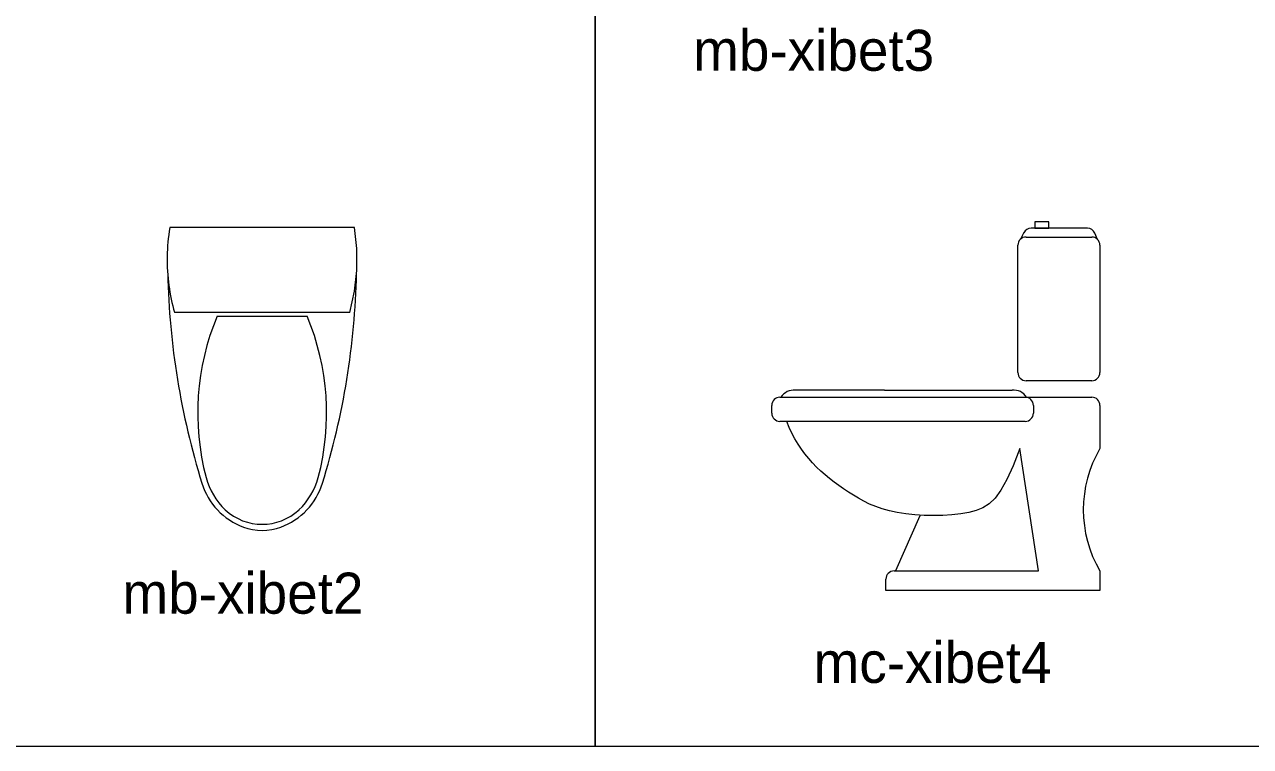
# Model space of a CAD drawing. Header units: inches. Extents: x 242965 to 445791, y 236206 to 423703.
# Drawn here: x 295978 to 298963, y 360824 to 362583 of the extents above; entities that cross this region are included whole.
import ezdxf

# ---------------------------------------------------------------- set-up
doc = ezdxf.new("R2010")
doc.units = ezdxf.units.IN
doc.header["$MEASUREMENT"] = 0
doc.layers.add('2', color=181, linetype='Continuous', lineweight=20)
doc.layers.add('9', color=251, linetype='Continuous', lineweight=13)

# ---------------------------------------------------------------- blocks, each defined once
blk = doc.blocks.new('mc-xibet4')
for p, q in [((-158.9, 898.2), (-158.9, 882.9)), ((-124.7, 898.2), (-158.9, 898.2)), ((-124.7, 882.9), (-124.7, 898.2)), ((-185.5, 871.9), (-193.3, 856.3)), ((-30.7, 882.9), (-167.6, 882.9)), ((-158.9, 882.9), (-124.7, 882.9)), ((-5.7, 855.4), (-12.3, 870.7)), ((-200, 531.3), (-200, 841.3)), ((-180, 861.3), (-20, 861.3)), ((0, 841.3), (0, 531.3)), ((-20, 511.3), (-180, 511.3)), ((-524.3, 488.3), (-741.1, 488.3)), ((-524.3, 488.3), (-213.7, 488.3)), ((-799.3, 432.3), (-799.3, 451.1)), ((-779.3, 471.1), (-182.1, 471.1)), ((-182.1, 471.1), (-20, 471.1)), ((-162.1, 451.1), (-162.1, 432.3)), ((0, 451.1), (0, 346.1)), ((-182.1, 412.3), (-779.3, 412.3)), ((-756.6, 397.4), (-762.4, 412.3)), ((-750.1, 383.2), (-756.6, 397.4)), ((-743, 369.7), (-750.1, 383.2)), ((-735.3, 356.8), (-743, 369.7)), ((-727.1, 344.5), (-735.3, 356.8)), ((-718.4, 332.8), (-727.1, 344.5)), ((-709.3, 321.6), (-718.4, 332.8)), ((-195.2, 346), (-211.5, 303.8)), ((-150, 47.9), (-195.2, 346)), ((-699.8, 310.9), (-709.3, 321.6)), ((-690, 300.8), (-699.8, 310.9)), ((-679.8, 291.1), (-690, 300.8)), ((-211.5, 303.8), (-226.8, 270.3)), ((-669.3, 281.8), (-679.8, 291.1)), ((-658.5, 272.9), (-669.3, 281.8)), ((-647.5, 264.3), (-658.5, 272.9)), ((-226.8, 270.3), (-241.3, 244.5)), ((-636.1, 256), (-647.5, 264.3)), ((-624.5, 248), (-636.1, 256)), ((-612.7, 240.1), (-624.5, 248)), ((-600.5, 232.3), (-612.7, 240.1)), ((-241.3, 244.5), (-255.6, 225.1)), ((-588, 224.8), (-600.5, 232.3)), ((-574.9, 217.6), (-588, 224.8)), ((-560.9, 210.9), (-574.9, 217.6)), ((-546, 204.7), (-560.9, 210.9)), ((-270.2, 211.1), (-285.4, 201.5)), ((-255.6, 225.1), (-270.2, 211.1)), ((-530, 199), (-546, 204.7)), ((-512.5, 194.2), (-530, 199)), ((-493.6, 190.1), (-512.5, 194.2)), ((-438.8, 182.5), (-497.5, 47.9)), ((-473, 186.9), (-493.6, 190.1)), ((-451.1, 184.6), (-473, 186.9)), ((-428.5, 183.3), (-451.1, 184.6)), ((-405.5, 182.8), (-428.5, 183.3)), ((-382.7, 183.3), (-405.5, 182.8)), ((-360.4, 184.8), (-382.7, 183.3)), ((-339.2, 187.2), (-360.4, 184.8)), ((-319.5, 190.5), (-339.2, 187.2)), ((-301.7, 194.9), (-319.5, 190.5)), ((-285.4, 201.5), (-301.7, 194.9)), ((-501.3, 47.9), (-150, 47.9)), ((0, 47.9), (0, 0)), ((-521.3, 0), (-521.3, 27.9)), ((0, 0), (-521.3, 0))]:
    blk.add_line(p, q)
for centre, radius, start, end in [((-167.6, 862.9), 20, 90, 153.3845), ((-30.7, 862.9), 20, 23.0312, 90), ((-180, 841.3), 20, 90, 180), ((-20, 841.3), 20, 0, 90), ((-180, 531.3), 20, 180, 270), ((-20, 531.3), 20, 270, 0), ((-745, 450.7), 37.8, 85.1553, 147.2586), ((-210.6, 450.7), 37.8, 32.7414, 94.8447), ((-779.3, 451.1), 20, 90, 180), ((-182.1, 451.1), 20, 0, 90), ((-20, 451.1), 20, 0, 90), ((-779.3, 432.3), 20, 180, 270), ((-182.1, 432.3), 20, 270, 0), ((253.9, 197), 294.5, 149.5687, 210.4313), ((-501.3, 27.9), 20, 90, 180)]:
    blk.add_arc(centre, radius, start, end)
blk = doc.blocks.new('mb-xibet2')
for p, q in [((225, 0), (-225, 0)), ((230.7, -51.1), (225, 0)), ((230.7, -104.2), (230.7, -51.1)), ((225.2, -154.5), (230.7, -104.2)), ((213.5, -206.4), (225.2, -154.5)), ((213.5, -206.4), (-213.5, -206.4)), ((-109.7, -215.8), (109.7, -215.8))]:
    blk.add_line(p, q)
for centre, radius, start, end in [((240.8, -77.6), 472.2, 170.5377, 187.7399), ((1627.4, -71.8), 1857.7, 181.2224, 197.2477), ((-1627.4, -71.8), 1857.7, 342.7523, 358.7776), ((240.8, -77.6), 472.2, 187.7399, 195.822), ((456.8, -451.9), 613.7, 157.3737, 194.7786), ((-456.8, -451.9), 613.7, 345.2214, 22.6263), ((12.4, -573.2), 166.7, 197.2477, 249.5476), ((23.7, -566.2), 165.8, 194.7786, 226.8543), ((-12.4, -573.2), 166.7, 290.4524, 342.7523), ((-23.7, -566.2), 165.8, 313.1457, 345.2214), ((0, -591.5), 131.2, 226.8543, 313.1457), ((0, -606.5), 131.2, 249.5476, 290.4524)]:
    blk.add_arc(centre, radius, start, end)

msp = doc.modelspace()

# ---------------------------------------------------------------- linework, layer by layer
at = {"layer": '9'}
for points in [[(294480.03, 364941.914), (297367.792, 364941.914), (297367.792, 360824.447), (294480.03, 360824.447)], [(297367.792, 364941.914), (300255.555, 364941.914), (300255.555, 360824.447), (297367.792, 360824.447)]]:
    msp.add_lwpolyline(points, close=True, dxfattribs=at)

# ---------------------------------------------------------------- block references
for name, p in [('mc-xibet4', (298596.715, 361204.091)), ('mb-xibet2', (296556.539, 362088.294))]:
    msp.add_blockref(name, p, dxfattribs=at)

# ---------------------------------------------------------------- texts
at = {"layer": '2'}
for s, p in [('mb-xibet3', (297605.99, 362470.233)), ('mb-xibet2', (296216.207, 361147.872)), ('mc-xibet4', (297899.193, 360979.34))]:
    msp.add_text(s, height=100, dxfattribs=at).set_placement(p)

doc.saveas('drawing.dxf')
